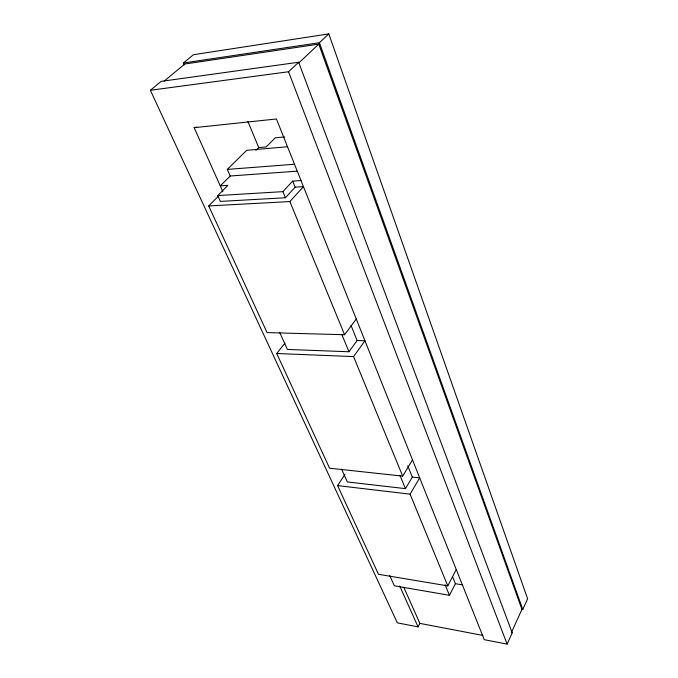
<?xml version="1.0" encoding="UTF-8"?>
<svg xmlns="http://www.w3.org/2000/svg" width="678" height="678" viewBox="0 0 678 678"><rect width="100%" height="100%" fill="white"/><g stroke="black" fill="none" stroke-linecap="round" stroke-linejoin="round"><path stroke-width="1.02" d="M164.203 81.08L184.806 64.02L318.77 44.138L521.941 609.336L511.356 632.693L512.204 632.845L507.11 644.1L484.262 639.676L276.438 118.981L194.154 127.676L222.867 191.696M521.941 609.336L522.789 609.48L527.628 598.793L328.788 33.9L193.459 54.698L183.382 63.012L184.238 64.952M389.74 575.571L394.376 585.817L449.446 595.309L455.413 583.699L452.709 577.02M344.916 474.414L337.593 485.601L378.477 574.3L447.777 585.885L456.269 569.528M512.204 632.845L298.659 62.24L161.169 81.368L150.372 90.276L397.342 622.853L418.038 626.862L419.868 623.379L403.749 587.207M447.777 585.885L410.088 494.16L419.69 477.888L412.317 477.092L407.741 465.761M341.551 469.1L347.365 481.948L405.436 488.643L412.317 477.092M284.896 343.187L276.717 353.501L329.584 468.21L402.681 476.125L412.504 459.887M276.717 353.501L353.577 356.603L364.959 340.763L357.12 340.526L348.958 351.763L287.396 349.45L279.633 332.296M218.392 196.188L208.705 205.934L267.081 332.601L344.585 334.737L356.272 318.999M208.705 205.934L289.87 201.569L303.447 186.662L295.133 187.179L285.413 197.756L220.401 201.417L217.748 195.561L227.876 185.399L220.265 185.899L230.206 176L296.956 171.178M217.748 195.561L282.887 191.645L292.676 181.102L301.007 180.543M255.877 150.431L258.742 147.575L266.2 146.914L275.268 137.804L284.735 136.914M230.206 176L227.299 169.407L246.665 150.321L287.54 146.736M150.372 90.276L288.548 71.749L298.659 62.24M183.382 63.012L319.406 42.722L328.788 33.9M298.803 62.944L318.77 44.138M227.299 169.407L294.21 164.279M337.593 485.601L410.088 494.16M455.413 583.699L462.379 584.851M419.868 623.379L482.889 635.43M399.689 585.945L418.038 626.862M247.902 121.523L258.742 147.575M282.887 191.645L285.413 197.756M341.932 334.746L348.958 351.763M399.969 475.405L405.436 488.643M445.115 584.809L449.446 595.309M289.87 201.569L344.585 334.737M353.577 356.603L402.681 476.125M292.676 181.102L295.133 187.179M351.026 325.448L357.12 340.526M288.548 71.749L507.11 644.1M319.406 42.722L522.789 609.48M196.773 127.1A118.845 73.69 76 0 1 194.154 127.676"/></g></svg>
